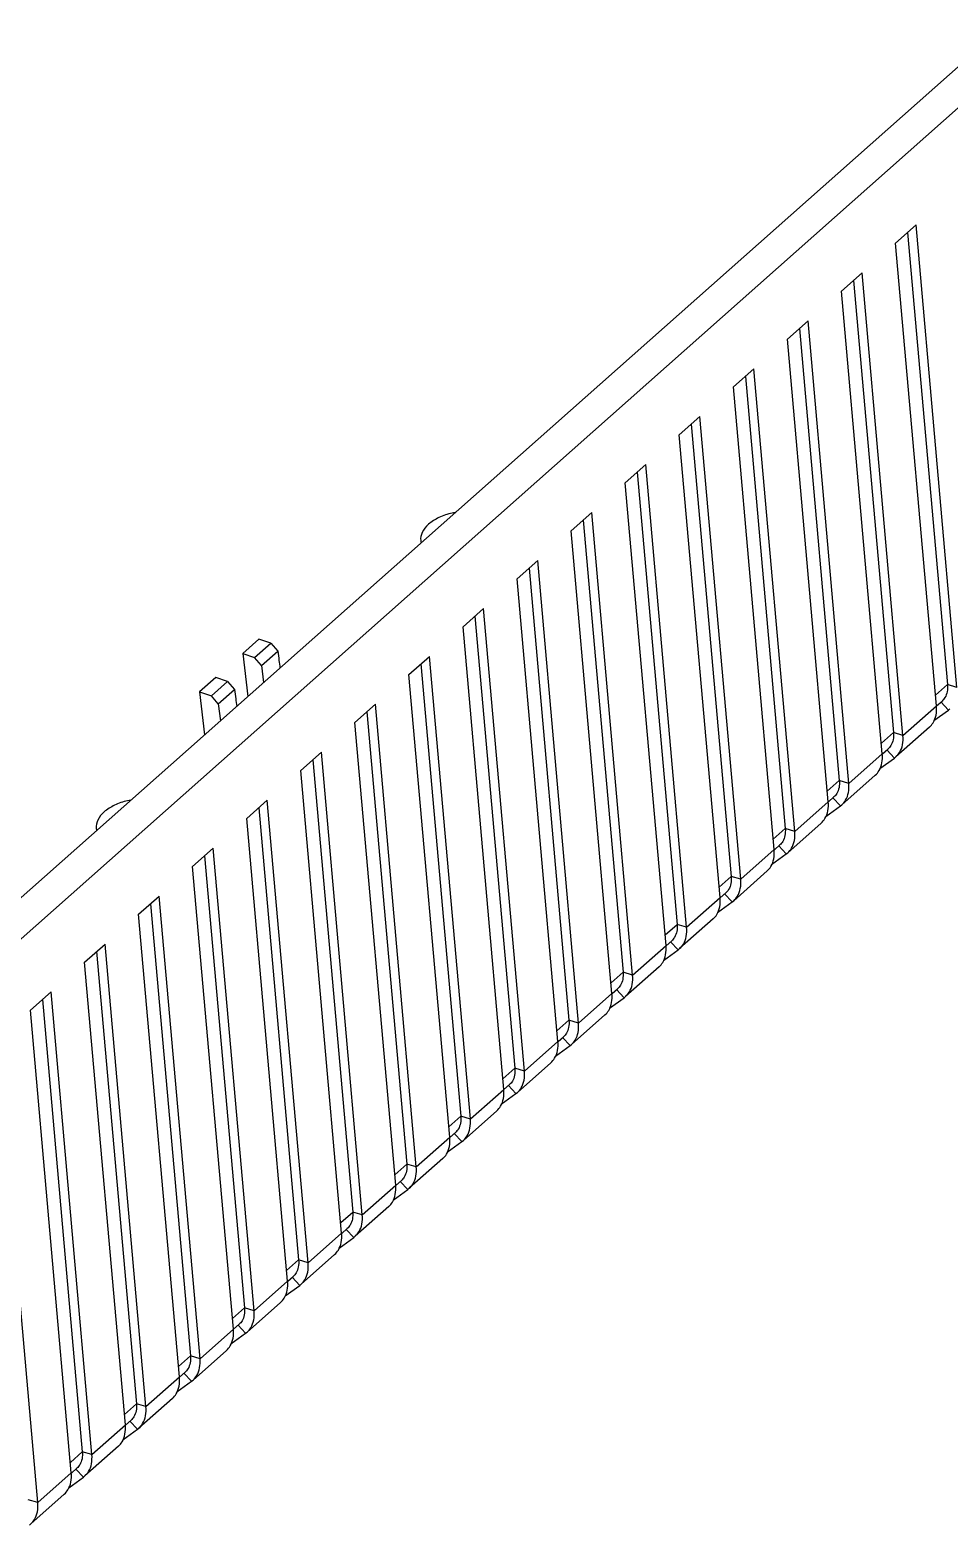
# Model space of a CAD drawing. Header units: millimetres. Extents: x 2015 to 2819, y -1311 to -752.
# Drawn here: x 2451.1 to 2486.9, y -1246 to -1187.8 of the extents above; entities that cross this region are included whole.
import ezdxf

# ---------------------------------------------------------------- set-up
doc = ezdxf.new("R2010")
doc.units = ezdxf.units.MM
doc.layers.add('06___PRT_ALL_SURFS', color=7, linetype='Continuous')

# ---------------------------------------------------------------- blocks, each defined once
blk = doc.blocks.new('*u43')
at = {"color": 7, "linetype": 'Continuous'}
for p, q in [((194.98, 21.995), (74.074, -85.215)), ((77.805, -79.686), (187.612, 17.682)), ((110.161, -48.425), (109.285, -49.202)), ((110.805, -48.64), (110.161, -48.425)), ((109.285, -49.202), (109.929, -49.417)), ((109.285, -49.202), (109.553, -51.534)), ((109.929, -49.417), (110.805, -48.64)), ((110.294, -49.852), (111.174, -49.072)), ((110.805, -48.64), (111.174, -49.072)), ((110.294, -49.852), (109.929, -49.417)), ((110.294, -49.852), (110.415, -50.771)), ((107.825, -50.497), (106.949, -51.274)), ((107.593, -51.489), (108.469, -50.712)), ((108.469, -50.712), (107.825, -50.497)), ((108.469, -50.712), (108.838, -51.144)), ((106.949, -51.274), (107.593, -51.489)), ((106.949, -51.274), (107.217, -53.606)), ((107.958, -51.924), (107.593, -51.489)), ((107.958, -51.924), (108.838, -51.144)), ((107.958, -51.924), (108.078, -52.842))]:
    blk.add_line(p, q, dxfattribs=at)
for points, start_tangent, end_tangent in [([(120.755, -41.586), (120.591, -41.62), (119.877, -41.867), (119.319, -42.229)], (-0.983184, -0.182619), (-0.748212, -0.663459)), ([(119.319, -42.229), (118.98, -42.663), (118.897, -43.109)], (-0.748212, -0.663459), (0.107384, -0.994218)), ([(118.897, -43.109), (118.899, -43.121), (118.917, -43.216)], (0.107384, -0.994218), (0.258796, -0.965932)), ([(111.174, -49.072), (111.242, -49.576), (111.297, -49.988)], (0.144023, -0.989574), (0.138718, -0.990332)), ([(108.838, -51.144), (108.906, -51.648), (108.96, -52.06)], (0.144023, -0.989574), (0.138718, -0.990332)), ([(103.233, -57.124), (103.069, -57.158), (102.355, -57.405), (101.797, -57.766)], (-0.983184, -0.182619), (-0.748212, -0.663459)), ([(101.797, -57.766), (101.457, -58.2), (101.375, -58.647)], (-0.748212, -0.663459), (0.107384, -0.994218)), ([(101.375, -58.647), (101.376, -58.659), (101.395, -58.754)], (0.107384, -0.994218), (0.258796, -0.965932))]:
    blk.add_spline(points, degree=3, dxfattribs=dict(at, start_tangent=start_tangent, end_tangent=end_tangent))
at = {"layer": '06___PRT_ALL_SURFS', "color": 7, "linetype": 'Continuous'}
for p, q in [((144.545, -27.041), (145.658, -26.055)), ((145.192, -26.467), (147.347, -50.889)), ((147.862, -51.044), (145.658, -26.055)), ((146.75, -52.031), (144.545, -27.041)), ((141.625, -29.631), (142.737, -28.644)), ((142.272, -29.057), (144.427, -53.479)), ((144.942, -53.634), (142.737, -28.644)), ((143.829, -54.62), (141.625, -29.631)), ((138.704, -32.22), (139.817, -31.234)), ((142.022, -56.223), (139.817, -31.234)), ((140.909, -57.21), (138.704, -32.22)), ((139.352, -31.646), (141.506, -56.068)), ((135.784, -34.81), (136.897, -33.823)), ((139.101, -58.813), (136.897, -33.823)), ((136.431, -34.236), (138.586, -58.658)), ((137.989, -59.8), (135.784, -34.81)), ((132.864, -37.399), (133.976, -36.413)), ((133.511, -36.825), (135.666, -61.247)), ((136.181, -61.403), (133.976, -36.413)), ((135.068, -62.389), (132.864, -37.399)), ((129.943, -39.989), (131.056, -39.002)), ((130.591, -39.415), (132.745, -63.837)), ((133.261, -63.992), (131.056, -39.002)), ((132.148, -64.979), (129.943, -39.989)), ((127.023, -42.579), (128.135, -41.592)), ((130.34, -66.582), (128.135, -41.592)), ((129.228, -67.568), (127.023, -42.579)), ((127.67, -42.005), (129.825, -66.426)), ((124.102, -45.168), (125.215, -44.182)), ((127.42, -69.171), (125.215, -44.182)), ((126.307, -70.158), (124.102, -45.168)), ((124.75, -44.594), (126.904, -69.016)), ((121.182, -47.758), (122.295, -46.771)), ((124.499, -71.761), (122.295, -46.771)), ((121.829, -47.184), (123.984, -71.606)), ((123.387, -72.748), (121.182, -47.758)), ((118.262, -50.347), (119.374, -49.361)), ((118.909, -49.773), (121.064, -74.195)), ((121.579, -74.35), (119.374, -49.361)), ((120.466, -75.337), (118.262, -50.347)), ((146.7, -51.463), (147.347, -50.889)), ((147.862, -51.044), (147.347, -50.889)), ((115.341, -52.937), (116.454, -51.95)), ((115.989, -52.363), (118.143, -76.785)), ((118.659, -76.94), (116.454, -51.95)), ((144.942, -53.634), (146.75, -52.031)), ((146.614, -52.834), (147.406, -52.262)), ((146.759, -52.041), (147.057, -51.777)), ((147.406, -52.262), (146.996, -51.826)), ((147.406, -52.262), (147.485, -52.198)), ((117.546, -77.927), (115.341, -52.937)), ((146.373, -53.185), (144.565, -54.788)), ((143.779, -54.053), (144.427, -53.479)), ((144.942, -53.634), (144.427, -53.479)), ((112.421, -55.526), (113.533, -54.54)), ((115.738, -79.53), (113.533, -54.54)), ((142.022, -56.223), (143.829, -54.62)), ((143.694, -55.424), (144.486, -54.852)), ((143.839, -54.63), (144.136, -54.366)), ((144.486, -54.852), (144.075, -54.415)), ((144.486, -54.852), (144.565, -54.788)), ((114.626, -80.516), (112.421, -55.526)), ((113.068, -54.952), (115.223, -79.374)), ((140.859, -56.642), (141.506, -56.068)), ((142.022, -56.223), (141.506, -56.068)), ((143.452, -55.775), (141.645, -57.378)), ((109.501, -58.116), (110.613, -57.129)), ((112.818, -82.119), (110.613, -57.129)), ((139.101, -58.813), (140.909, -57.21)), ((140.918, -57.22), (141.216, -56.956)), ((141.565, -57.441), (141.155, -57.005)), ((111.705, -83.106), (109.501, -58.116)), ((110.148, -57.542), (112.303, -81.964)), ((140.774, -58.013), (141.565, -57.441)), ((141.565, -57.441), (141.645, -57.378)), ((137.939, -59.232), (138.586, -58.658)), ((139.101, -58.813), (138.586, -58.658)), ((140.532, -58.364), (138.724, -59.967)), ((106.58, -60.706), (107.693, -59.719)), ((109.898, -84.709), (107.693, -59.719)), ((137.998, -59.81), (138.296, -59.545)), ((138.645, -60.031), (138.234, -59.594)), ((107.227, -60.132), (109.382, -84.554)), ((136.181, -61.403), (137.989, -59.8)), ((137.853, -60.603), (138.645, -60.031)), ((138.645, -60.031), (138.724, -59.967)), ((108.785, -85.695), (106.58, -60.706)), ((135.018, -61.821), (135.666, -61.247)), ((136.181, -61.403), (135.666, -61.247)), ((137.612, -60.954), (135.804, -62.557)), ((135.077, -62.399), (135.375, -62.135)), ((135.725, -62.62), (135.314, -62.184)), ((103.66, -63.295), (104.772, -62.309)), ((104.307, -62.721), (106.462, -87.143)), ((106.977, -87.298), (104.772, -62.309)), ((133.261, -63.992), (135.068, -62.389)), ((134.933, -63.192), (135.725, -62.62)), ((135.725, -62.62), (135.804, -62.557)), ((105.865, -88.285), (103.66, -63.295)), ((134.691, -63.543), (132.884, -65.146)), ((132.098, -64.411), (132.745, -63.837)), ((133.261, -63.992), (132.745, -63.837)), ((100.739, -65.885), (101.852, -64.898)), ((101.387, -65.311), (103.541, -89.733)), ((104.057, -89.888), (101.852, -64.898)), ((130.34, -66.582), (132.148, -64.979)), ((132.012, -65.782), (132.804, -65.21)), ((132.157, -64.989), (132.455, -64.725)), ((132.804, -65.21), (132.394, -64.774)), ((132.804, -65.21), (132.884, -65.146)), ((102.944, -90.875), (100.739, -65.885)), ((131.771, -66.133), (129.963, -67.736)), ((129.177, -67.001), (129.825, -66.426)), ((130.34, -66.582), (129.825, -66.426)), ((97.819, -68.474), (98.932, -67.488)), ((101.136, -92.478), (98.932, -67.488)), ((127.42, -69.171), (129.228, -67.568)), ((129.092, -68.371), (129.884, -67.8)), ((129.237, -67.578), (129.534, -67.314)), ((129.884, -67.8), (129.473, -67.363)), ((129.884, -67.8), (129.963, -67.736)), ((100.024, -93.464), (97.819, -68.474)), ((98.466, -67.9), (100.621, -92.322)), ((126.257, -69.59), (126.904, -69.016)), ((127.42, -69.171), (126.904, -69.016)), ((128.851, -68.723), (127.043, -70.326)), ((98.216, -95.067), (96.011, -70.077)), ((124.499, -71.761), (126.307, -70.158)), ((126.316, -70.168), (126.614, -69.904)), ((126.963, -70.389), (126.553, -69.953)), ((126.172, -70.961), (126.963, -70.389)), ((126.963, -70.389), (127.043, -70.326)), ((123.337, -72.18), (123.984, -71.606)), ((124.499, -71.761), (123.984, -71.606)), ((125.93, -71.312), (124.122, -72.915)), ((123.396, -72.757), (123.694, -72.493)), ((124.043, -72.979), (123.633, -72.542)), ((121.579, -74.35), (123.387, -72.748)), ((123.251, -73.551), (124.043, -72.979)), ((124.043, -72.979), (124.122, -72.915)), ((120.416, -74.769), (121.064, -74.195)), ((121.579, -74.351), (121.064, -74.195)), ((123.01, -73.902), (121.202, -75.505)), ((120.476, -75.347), (120.773, -75.083)), ((118.659, -76.94), (120.466, -75.337)), ((120.331, -76.14), (121.123, -75.568)), ((121.123, -75.568), (120.712, -75.132)), ((121.123, -75.568), (121.202, -75.505)), ((120.089, -76.491), (118.282, -78.094)), ((117.496, -77.359), (118.143, -76.785)), ((118.659, -76.94), (118.143, -76.785)), ((115.738, -79.53), (117.546, -77.927)), ((117.41, -78.73), (118.202, -78.158)), ((117.555, -77.937), (117.853, -77.673)), ((118.202, -78.158), (117.792, -77.721)), ((118.202, -78.158), (118.282, -78.094)), ((117.169, -79.081), (115.361, -80.684)), ((114.576, -79.948), (115.223, -79.374)), ((115.738, -79.53), (115.223, -79.374)), ((112.818, -82.119), (114.626, -80.516)), ((114.49, -81.319), (115.282, -80.747)), ((114.635, -80.526), (114.933, -80.262)), ((115.282, -80.747), (114.871, -80.311)), ((115.282, -80.747), (115.361, -80.684)), ((111.655, -82.538), (112.303, -81.964)), ((112.818, -82.119), (112.303, -81.964)), ((114.249, -81.67), (112.441, -83.273)), ((109.898, -84.709), (111.705, -83.106)), ((111.714, -83.116), (112.012, -82.852)), ((112.361, -83.337), (111.951, -82.901)), ((111.57, -83.909), (112.361, -83.337)), ((112.361, -83.337), (112.441, -83.273)), ((108.735, -85.128), (109.382, -84.554)), ((109.898, -84.709), (109.382, -84.554)), ((111.328, -84.26), (109.521, -85.863)), ((108.794, -85.705), (109.092, -85.441)), ((109.441, -85.927), (109.031, -85.49)), ((106.977, -87.298), (108.785, -85.695)), ((108.649, -86.498), (109.441, -85.927)), ((109.441, -85.927), (109.521, -85.863)), ((105.814, -87.717), (106.462, -87.143)), ((106.977, -87.298), (106.462, -87.143)), ((108.408, -86.85), (106.6, -88.453)), ((105.874, -88.295), (106.171, -88.031)), ((104.057, -89.888), (105.865, -88.285)), ((105.729, -89.088), (106.521, -88.516)), ((106.521, -88.516), (106.11, -88.08)), ((106.521, -88.516), (106.6, -88.453)), ((105.488, -89.439), (103.68, -91.042)), ((102.894, -90.307), (103.541, -89.733)), ((104.057, -89.888), (103.541, -89.733)), ((101.136, -92.478), (102.944, -90.875)), ((102.809, -91.678), (103.6, -91.106)), ((102.953, -90.884), (103.251, -90.62)), ((103.6, -91.106), (103.19, -90.669)), ((103.6, -91.106), (103.68, -91.042)), ((102.567, -92.029), (100.759, -93.632)), ((99.974, -92.896), (100.621, -92.322)), ((101.136, -92.478), (100.621, -92.322)), ((98.216, -95.067), (100.024, -93.464)), ((100.033, -93.474), (100.331, -93.21)), ((100.68, -93.695), (100.27, -93.259)), ((100.68, -93.695), (100.759, -93.632)), ((99.888, -94.267), (100.68, -93.695)), ((98.216, -95.067), (97.701, -94.912)), ((99.647, -94.618), (97.839, -96.221)), ((97.76, -96.285), (97.839, -96.221))]:
    blk.add_line(p, q, dxfattribs=at)
for points, start_tangent, end_tangent in [([(147.347, -50.889), (147.33, -51.272), (147.211, -51.591), (147.057, -51.777)], (0.087886, -0.996131), (-0.746502, -0.665383)), ([(146.729, -52.529), (146.75, -52.031)], (0.190858, 0.981618), (-0.087886, 0.996131)), ([(146.373, -53.185), (146.573, -52.944), (146.729, -52.529)], (0.746503, 0.665382), (0.190858, 0.981618)), ([(144.427, -53.479), (144.41, -53.862), (144.29, -54.181), (144.136, -54.366)], (0.087886, -0.996131), (-0.746502, -0.665383)), ([(144.765, -54.547), (144.921, -54.132), (144.943, -53.634)], (0.519328, 0.854575), (-0.087886, 0.996131)), ([(143.808, -55.119), (143.83, -54.621)], (0.190858, 0.981618), (-0.087886, 0.996131)), ([(144.565, -54.788), (144.765, -54.547)], (0.746501, 0.665384), (0.519328, 0.854575)), ([(143.452, -55.775), (143.653, -55.533), (143.808, -55.119)], (0.746503, 0.665382), (0.190858, 0.981618)), ([(141.506, -56.068), (141.49, -56.451), (141.37, -56.77), (141.216, -56.956)], (0.087886, -0.996131), (-0.746502, -0.665383)), ([(141.845, -57.136), (142.001, -56.721), (142.022, -56.224)], (0.519328, 0.854575), (-0.087886, 0.996131)), ([(140.888, -57.708), (140.91, -57.21)], (0.190858, 0.981618), (-0.087886, 0.996131)), ([(141.645, -57.378), (141.845, -57.136)], (0.746501, 0.665384), (0.519328, 0.854575)), ([(140.532, -58.364), (140.732, -58.123), (140.888, -57.708)], (0.746503, 0.665382), (0.190858, 0.981618)), ([(138.586, -58.658), (138.569, -59.041), (138.45, -59.36), (138.296, -59.545)], (0.087886, -0.996131), (-0.746502, -0.665383)), ([(138.925, -59.726), (139.08, -59.311), (139.102, -58.813)], (0.519328, 0.854575), (-0.087886, 0.996131)), ([(138.724, -59.967), (138.925, -59.726)], (0.746501, 0.665384), (0.519328, 0.854575)), ([(137.612, -60.954), (137.812, -60.712), (137.968, -60.298)], (0.746503, 0.665382), (0.190858, 0.981618)), ([(137.968, -60.298), (137.989, -59.8)], (0.190858, 0.981618), (-0.087886, 0.996131)), ([(135.666, -61.247), (135.649, -61.63), (135.529, -61.949), (135.375, -62.135)], (0.087886, -0.996131), (-0.746502, -0.665383)), ([(136.004, -62.315), (136.16, -61.901), (136.181, -61.403)], (0.519328, 0.854575), (-0.087886, 0.996131)), ([(134.691, -63.543), (134.892, -63.302), (135.047, -62.887)], (0.746503, 0.665382), (0.190858, 0.981618)), ([(135.047, -62.887), (135.069, -62.389)], (0.190858, 0.981618), (-0.087886, 0.996131)), ([(135.804, -62.557), (136.004, -62.315)], (0.746501, 0.665384), (0.519328, 0.854575)), ([(132.745, -63.837), (132.729, -64.22), (132.609, -64.539), (132.455, -64.725)], (0.087886, -0.996131), (-0.746502, -0.665383)), ([(133.084, -64.905), (133.239, -64.49), (133.261, -63.992)], (0.519328, 0.854575), (-0.087886, 0.996131)), ([(132.127, -65.477), (132.148, -64.979)], (0.190858, 0.981618), (-0.087886, 0.996131)), ([(132.883, -65.146), (133.084, -64.905)], (0.746501, 0.665384), (0.519328, 0.854575)), ([(131.771, -66.133), (131.971, -65.892), (132.127, -65.477)], (0.746503, 0.665382), (0.190858, 0.981618)), ([(129.825, -66.426), (129.808, -66.809), (129.688, -67.129), (129.534, -67.314)], (0.087886, -0.996131), (-0.746502, -0.665383)), ([(130.163, -67.495), (130.319, -67.08), (130.341, -66.582)], (0.519328, 0.854575), (-0.087886, 0.996131)), ([(129.206, -68.066), (129.228, -67.569)], (0.190858, 0.981618), (-0.087886, 0.996131)), ([(129.963, -67.736), (130.163, -67.495)], (0.746501, 0.665384), (0.519328, 0.854575)), ([(128.85, -68.722), (129.051, -68.481), (129.206, -68.066)], (0.746503, 0.665382), (0.190858, 0.981618)), ([(126.904, -69.016), (126.888, -69.399), (126.768, -69.718), (126.614, -69.904)], (0.087886, -0.996131), (-0.746502, -0.665383)), ([(127.243, -70.084), (127.399, -69.669), (127.42, -69.172)], (0.519328, 0.854575), (-0.087886, 0.996131)), ([(126.286, -70.656), (126.308, -70.158)], (0.190858, 0.981618), (-0.087886, 0.996131)), ([(127.043, -70.325), (127.243, -70.084)], (0.746501, 0.665384), (0.519328, 0.854575)), ([(125.93, -71.312), (126.13, -71.071), (126.286, -70.656)], (0.746503, 0.665382), (0.190858, 0.981618)), ([(123.984, -71.606), (123.967, -71.989), (123.848, -72.308), (123.694, -72.493)], (0.087886, -0.996131), (-0.746502, -0.665383)), ([(124.323, -72.674), (124.478, -72.259), (124.5, -71.761)], (0.519328, 0.854575), (-0.087886, 0.996131)), ([(124.122, -72.915), (124.323, -72.674)], (0.746501, 0.665384), (0.519328, 0.854575)), ([(123.01, -73.902), (123.21, -73.66), (123.366, -73.246)], (0.746503, 0.665382), (0.190858, 0.981618)), ([(123.366, -73.246), (123.387, -72.748)], (0.190858, 0.981618), (-0.087886, 0.996131)), ([(121.064, -74.195), (121.047, -74.578), (120.927, -74.897), (120.773, -75.083)], (0.087886, -0.996131), (-0.746502, -0.665383)), ([(121.402, -75.263), (121.558, -74.849), (121.579, -74.351)], (0.519328, 0.854575), (-0.087886, 0.996131)), ([(120.089, -76.491), (120.29, -76.25), (120.445, -75.835)], (0.746503, 0.665382), (0.190858, 0.981618)), ([(120.445, -75.835), (120.467, -75.337)], (0.190858, 0.981618), (-0.087886, 0.996131)), ([(121.202, -75.505), (121.402, -75.263)], (0.746501, 0.665384), (0.519328, 0.854575)), ([(118.143, -76.785), (118.127, -77.168), (118.007, -77.487), (117.853, -77.672)], (0.087886, -0.996131), (-0.746502, -0.665383)), ([(118.482, -77.853), (118.638, -77.438), (118.659, -76.94)], (0.519328, 0.854575), (-0.087886, 0.996131)), ([(117.525, -78.425), (117.546, -77.927)], (0.190858, 0.981618), (-0.087886, 0.996131)), ([(118.282, -78.094), (118.482, -77.853)], (0.746501, 0.665384), (0.519328, 0.854575)), ([(117.169, -79.081), (117.369, -78.84), (117.525, -78.425)], (0.746503, 0.665382), (0.190858, 0.981618)), ([(115.223, -79.374), (115.206, -79.757), (115.087, -80.076), (114.932, -80.262)], (0.087886, -0.996131), (-0.746502, -0.665383)), ([(115.562, -80.442), (115.717, -80.028), (115.739, -79.53)], (0.519328, 0.854575), (-0.087886, 0.996131)), ([(114.605, -81.014), (114.626, -80.516)], (0.190858, 0.981618), (-0.087886, 0.996131)), ([(115.361, -80.684), (115.562, -80.442)], (0.746501, 0.665384), (0.519328, 0.854575)), ([(114.249, -81.67), (114.449, -81.429), (114.605, -81.014)], (0.746503, 0.665382), (0.190858, 0.981618)), ([(112.303, -81.964), (112.286, -82.347), (112.166, -82.666), (112.012, -82.852)], (0.087886, -0.996131), (-0.746502, -0.665383)), ([(112.641, -83.032), (112.797, -82.617), (112.818, -82.119)], (0.519328, 0.854575), (-0.087886, 0.996131)), ([(111.684, -83.604), (111.706, -83.106)], (0.190858, 0.981618), (-0.087886, 0.996131)), ([(112.441, -83.273), (112.641, -83.032)], (0.746501, 0.665384), (0.519328, 0.854575)), ([(111.328, -84.26), (111.529, -84.019), (111.684, -83.604)], (0.746503, 0.665382), (0.190858, 0.981618)), ([(109.382, -84.554), (109.366, -84.936), (109.246, -85.256), (109.092, -85.441)], (0.087886, -0.996131), (-0.746502, -0.665383)), ([(109.721, -85.622), (109.876, -85.207), (109.898, -84.709)], (0.519328, 0.854575), (-0.087886, 0.996131)), ([(108.408, -86.849), (108.608, -86.608), (108.764, -86.193)], (0.746503, 0.665382), (0.190858, 0.981618)), ([(108.764, -86.193), (108.785, -85.696)], (0.190858, 0.981618), (-0.087886, 0.996131)), ([(109.52, -85.863), (109.721, -85.622)], (0.746501, 0.665384), (0.519328, 0.854575)), ([(106.462, -87.143), (106.445, -87.526), (106.325, -87.845), (106.171, -88.031)], (0.087886, -0.996131), (-0.746502, -0.665383)), ([(106.8, -88.211), (106.956, -87.796), (106.978, -87.299)], (0.519328, 0.854575), (-0.087886, 0.996131)), ([(105.487, -89.439), (105.688, -89.198), (105.843, -88.783)], (0.746503, 0.665382), (0.190858, 0.981618)), ([(105.843, -88.783), (105.865, -88.285)], (0.190858, 0.981618), (-0.087886, 0.996131)), ([(106.6, -88.452), (106.8, -88.211)], (0.746501, 0.665384), (0.519328, 0.854575)), ([(103.541, -89.733), (103.525, -90.116), (103.405, -90.435), (103.251, -90.62)], (0.087886, -0.996131), (-0.746502, -0.665383)), ([(103.88, -90.801), (104.036, -90.386), (104.057, -89.888)], (0.519328, 0.854575), (-0.087886, 0.996131)), ([(102.923, -91.373), (102.945, -90.875)], (0.190858, 0.981618), (-0.087886, 0.996131)), ([(103.68, -91.042), (103.88, -90.801)], (0.746501, 0.665384), (0.519328, 0.854575)), ([(102.567, -92.029), (102.767, -91.787), (102.923, -91.373)], (0.746503, 0.665382), (0.190858, 0.981618)), ([(100.621, -92.322), (100.604, -92.705), (100.485, -93.024), (100.331, -93.21)], (0.087886, -0.996131), (-0.746502, -0.665383)), ([(100.96, -93.39), (101.115, -92.976), (101.137, -92.478)], (0.519328, 0.854575), (-0.087886, 0.996131)), ([(100.003, -93.962), (100.024, -93.464)], (0.190858, 0.981618), (-0.087886, 0.996131)), ([(100.759, -93.632), (100.96, -93.39)], (0.746501, 0.665384), (0.519328, 0.854575)), ([(99.647, -94.618), (99.847, -94.377), (100.003, -93.962)], (0.746503, 0.665382), (0.190858, 0.981618)), ([(98.039, -95.98), (98.195, -95.565), (98.216, -95.067)], (0.519328, 0.854575), (-0.087886, 0.996131)), ([(97.839, -96.221), (98.039, -95.98)], (0.746501, 0.665384), (0.519328, 0.854575))]:
    blk.add_spline(points, degree=3, dxfattribs=dict(at, start_tangent=start_tangent, end_tangent=end_tangent))

msp = doc.modelspace()

# ---------------------------------------------------------------- block references
at = {"xscale": 0.7217100000000002, "yscale": 0.7217100000000002, "zscale": 0.7217100000000002}
msp.add_blockref('*u43', (2380.49, -1176.547), dxfattribs=at)

doc.saveas('drawing.dxf')
